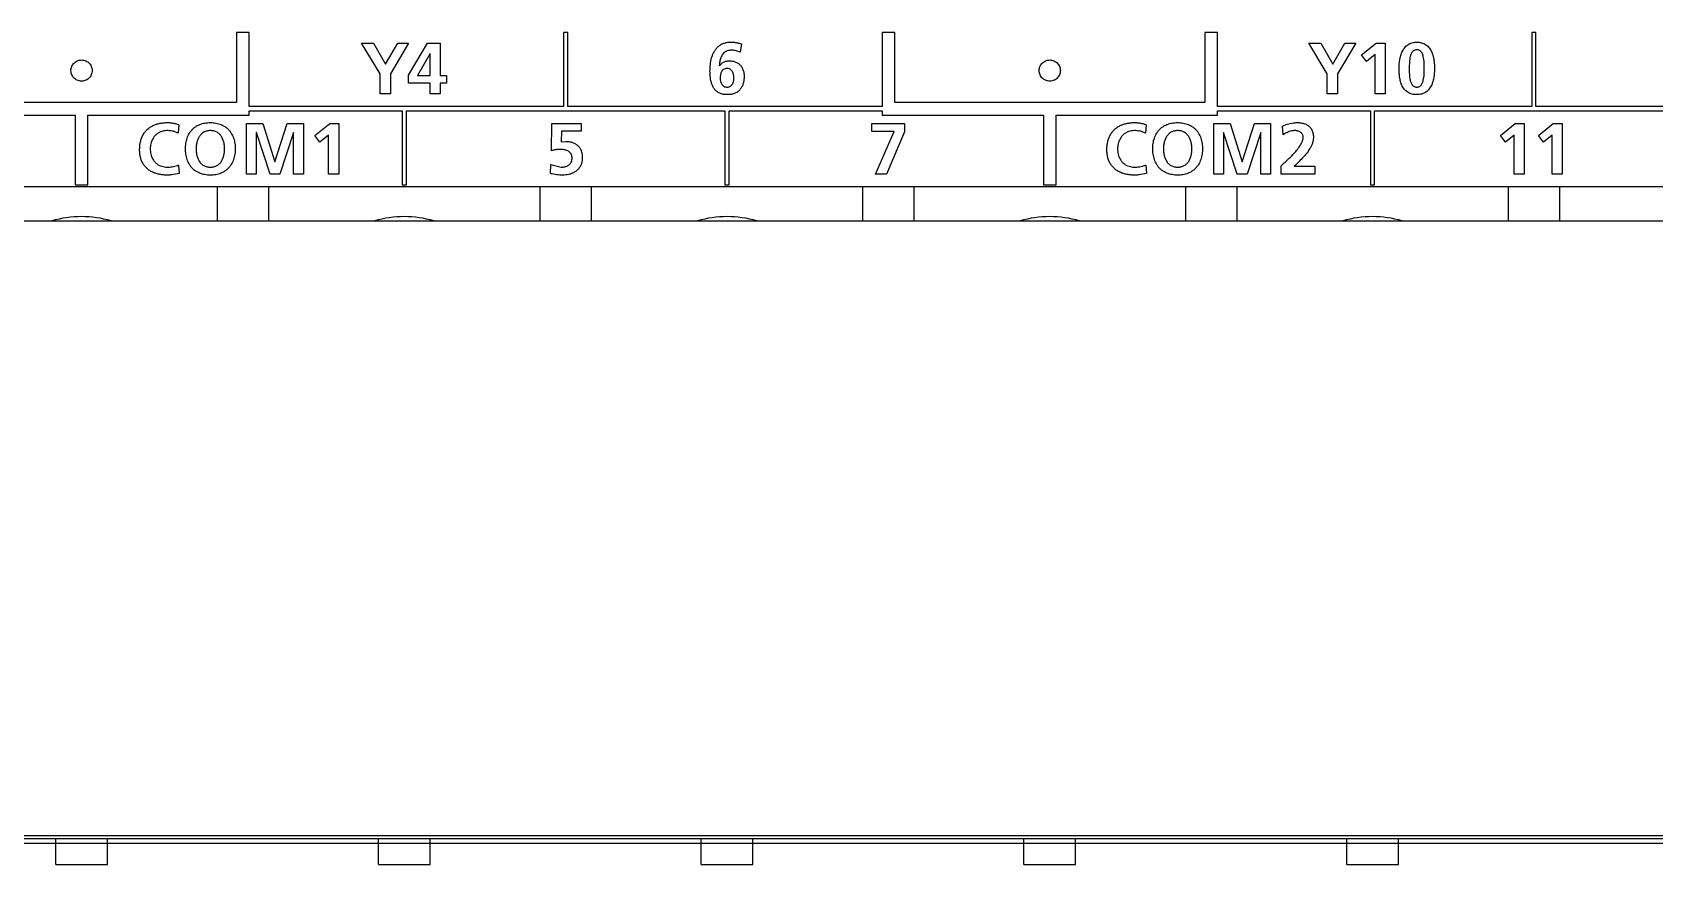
# Model space of a CAD drawing. Extents: x 147 to 432, y 261 to 358.
# Drawn here: x 211.81 to 250.1, y 264.98 to 284.63 of the extents above; entities that cross this region are included whole.
import ezdxf

# ---------------------------------------------------------------- set-up
doc = ezdxf.new("R2010")
doc.units = 0
doc.header["$MEASUREMENT"] = 0
doc.layers.get('0').update_dxf_attribs({"linetype": 'CONTINUOUS'})

msp = doc.modelspace()

# ---------------------------------------------------------------- linework, layer by layer
at = {"color": 7, "linetype": 'Continuous'}
for p, q in [((216.62451, 284.62696), (216.62451, 282.97642)), ((216.92458, 284.62696), (216.62451, 284.62696)), ((216.92458, 282.8772), (216.92458, 284.62696)), ((224.34446, 284.62696), (224.34446, 282.87686)), ((224.44436, 284.62696), (224.34446, 284.62696)), ((224.44436, 282.87686), (224.44436, 284.62696)), ((231.86424, 284.62696), (231.86424, 282.87686)), ((232.16431, 284.62696), (231.86424, 284.62696)), ((232.16431, 282.97642), (232.16431, 284.62696)), ((239.4841, 284.62696), (239.4841, 282.97642)), ((239.78417, 284.62696), (239.4841, 284.62696)), ((239.78417, 282.87686), (239.78417, 284.62696)), ((247.20404, 284.62696), (247.20404, 282.87686)), ((247.30395, 284.62696), (247.20404, 284.62696)), ((247.30395, 282.87686), (247.30395, 284.62696)), ((219.57851, 284.3772), (219.86015, 284.3772)), ((220.01638, 283.65269), (219.57851, 284.3772)), ((219.86015, 284.3772), (220.14351, 283.87421)), ((220.14351, 283.87421), (220.43186, 284.3772)), ((220.68611, 284.3772), (220.25685, 283.65269)), ((220.43186, 284.3772), (220.68611, 284.3772)), ((220.68163, 283.62169), (221.12984, 284.3772)), ((221.12984, 284.3772), (221.42853, 284.3772)), ((221.42853, 284.3772), (221.42853, 283.60618)), ((228.54782, 284.3548), (228.51698, 284.16084)), ((241.94011, 284.3772), (242.22157, 284.3772)), ((242.37798, 283.65269), (241.94011, 284.3772)), ((242.22157, 284.3772), (242.50493, 283.87421)), ((242.50493, 283.87421), (242.79346, 284.3772)), ((243.04753, 284.3772), (242.61828, 283.65269)), ((242.79346, 284.3772), (243.04753, 284.3772)), ((243.18344, 284.09573), (243.53381, 284.3772)), ((243.53381, 284.3772), (243.74672, 284.3772)), ((243.74672, 284.3772), (243.74672, 283.17865)), ((221.19512, 284.12639), (220.89798, 283.60618)), ((221.19857, 284.12639), (221.19512, 284.12639)), ((221.19857, 283.60618), (221.19857, 284.12639)), ((243.30368, 283.93932), (243.18344, 284.09573)), ((243.50625, 284.10434), (243.30368, 283.93932)), ((243.50625, 283.17865), (243.50625, 284.10434)), ((220.01638, 283.17865), (220.01638, 283.65269)), ((220.25685, 283.65269), (220.25685, 283.17865)), ((220.68163, 283.42773), (220.68163, 283.62169)), ((221.19857, 283.42773), (220.68163, 283.42773)), ((220.89798, 283.60618), (221.19857, 283.60618)), ((221.19857, 283.17865), (221.19857, 283.42773)), ((221.42853, 283.60618), (221.58149, 283.60618)), ((221.42853, 283.42773), (221.42853, 283.17865)), ((221.58149, 283.42773), (221.42853, 283.42773)), ((221.58149, 283.60618), (221.58149, 283.42773)), ((242.37798, 283.17865), (242.37798, 283.65269)), ((242.61828, 283.65269), (242.61828, 283.17865)), ((220.25685, 283.17865), (220.01638, 283.17865)), ((221.42853, 283.17865), (221.19857, 283.17865)), ((242.61828, 283.17865), (242.37798, 283.17865)), ((243.74672, 283.17865), (243.50625, 283.17865)), ((209.00431, 282.6767), (212.81458, 282.6767)), ((216.62451, 282.97642), (209.30437, 282.97642)), ((212.81458, 282.6767), (212.81458, 281.02684)), ((213.11465, 281.02684), (213.11465, 282.6767)), ((213.11465, 282.6767), (216.92458, 282.6767)), ((224.34446, 282.87686), (216.92458, 282.8772)), ((216.92458, 282.77729), (220.53452, 282.77695)), ((216.92458, 282.6767), (216.92458, 282.77729)), ((220.53452, 282.77695), (220.53452, 281.02684)), ((220.63443, 281.02684), (220.63443, 282.77695)), ((220.63443, 282.77695), (228.15439, 282.77695)), ((231.86424, 282.87686), (224.44436, 282.87686)), ((228.15439, 282.77695), (228.15439, 281.02684)), ((228.25429, 281.02684), (228.25429, 282.77695)), ((228.25429, 282.77695), (231.86424, 282.77695)), ((231.86424, 282.77695), (231.86424, 282.6767)), ((231.86424, 282.6767), (235.67417, 282.6767)), ((239.4841, 282.97642), (232.16431, 282.97642)), ((235.67417, 282.6767), (235.67417, 281.02684)), ((235.97424, 281.02684), (235.97424, 282.6767)), ((235.97424, 282.6767), (239.78417, 282.6767)), ((247.20404, 282.87686), (239.78417, 282.87686)), ((239.78417, 282.77695), (243.39411, 282.77695)), ((239.78417, 282.6767), (239.78417, 282.77695)), ((243.39411, 282.77695), (243.39411, 281.02684)), ((243.49402, 282.77695), (251.01397, 282.77695)), ((243.49402, 281.02684), (243.49402, 282.77695)), ((254.72382, 282.87686), (247.30395, 282.87686)), ((215.2656, 282.4476), (215.24837, 282.24503)), ((216.85912, 281.27833), (216.85912, 282.47688)), ((216.85912, 282.47688), (217.24377, 282.47688)), ((217.0927, 282.26742), (217.08926, 282.26397)), ((217.08926, 282.26397), (217.08926, 281.27833)), ((217.41551, 281.27833), (217.0927, 282.26742)), ((217.24377, 282.47688), (217.52885, 281.56841)), ((217.5323, 281.56841), (217.81721, 282.47688)), ((217.96845, 282.26742), (217.64564, 281.27833)), ((217.81721, 282.47688), (218.20185, 282.47688)), ((217.97189, 282.26742), (217.96845, 282.26742)), ((217.97189, 281.27833), (217.97189, 282.26742)), ((218.20185, 282.47688), (218.20185, 281.27833)), ((218.47367, 282.19542), (218.82403, 282.47688)), ((218.82403, 282.47688), (219.03694, 282.47688)), ((219.03694, 282.47688), (219.03694, 281.27833)), ((224.058, 281.83299), (224.07005, 282.47688)), ((224.07005, 282.47688), (224.75856, 282.47688)), ((224.29657, 282.29842), (224.29157, 282.04245)), ((224.75856, 282.29842), (224.29657, 282.29842)), ((224.75856, 282.47688), (224.75856, 282.29842)), ((231.62325, 282.28809), (231.62325, 282.47688)), ((231.62325, 282.47688), (232.39599, 282.47688)), ((232.1538, 282.28809), (231.62325, 282.28809)), ((231.70904, 281.27833), (232.1538, 282.28809)), ((232.39599, 282.27775), (231.97, 281.27833)), ((232.39599, 282.47688), (232.39599, 282.27775)), ((238.10313, 282.4476), (238.08591, 282.24503)), ((239.69666, 281.27833), (239.69666, 282.47688)), ((239.69666, 282.47688), (240.08131, 282.47688)), ((239.93007, 282.26742), (239.92662, 282.26397)), ((239.92662, 282.26397), (239.92662, 281.27833)), ((240.25305, 281.27833), (239.93007, 282.26742)), ((240.08131, 282.47688), (240.36622, 281.56841)), ((240.36966, 281.56841), (240.65474, 282.47688)), ((240.80581, 282.26742), (240.48301, 281.27833)), ((240.65474, 282.47688), (241.03939, 282.47688)), ((240.80926, 282.26742), (240.80581, 282.26742)), ((240.80926, 281.27833), (240.80926, 282.26742)), ((241.03939, 282.47688), (241.03939, 281.27833)), ((241.33653, 282.21264), (241.31758, 282.41177)), ((246.4649, 282.19542), (246.81509, 282.47688)), ((246.81509, 282.47688), (247.028, 282.47688)), ((247.028, 282.47688), (247.028, 281.27833)), ((247.36062, 282.19542), (247.71099, 282.47688)), ((247.71099, 282.47688), (247.9239, 282.47688)), ((247.9239, 282.47688), (247.9239, 281.27833)), ((218.5939, 282.03901), (218.47367, 282.19542)), ((218.79647, 282.20403), (218.5939, 282.03901)), ((218.79647, 281.27833), (218.79647, 282.20403)), ((224.29157, 282.04245), (224.40147, 282.05451)), ((246.58513, 282.03901), (246.4649, 282.19542)), ((246.7877, 282.20403), (246.58513, 282.03901)), ((246.7877, 281.27833), (246.7877, 282.20403)), ((247.48086, 282.03901), (247.36062, 282.19542)), ((247.68343, 282.20403), (247.48086, 282.03901)), ((247.68343, 281.27833), (247.68343, 282.20403)), ((215.25698, 281.49641), (215.26732, 281.29556)), ((217.52885, 281.56841), (217.5323, 281.56841)), ((224.04077, 281.29211), (224.04594, 281.50674)), ((224.04594, 281.50674), (224.29157, 281.44645)), ((238.09452, 281.49641), (238.10486, 281.29556)), ((240.36622, 281.56841), (240.36966, 281.56841)), ((217.08926, 281.27833), (216.85912, 281.27833)), ((217.64564, 281.27833), (217.41551, 281.27833)), ((218.20185, 281.27833), (217.97189, 281.27833)), ((219.03694, 281.27833), (218.79647, 281.27833)), ((231.97, 281.27833), (231.70904, 281.27833)), ((239.92662, 281.27833), (239.69666, 281.27833)), ((240.48301, 281.27833), (240.25305, 281.27833)), ((241.03939, 281.27833), (240.80926, 281.27833)), ((241.29002, 281.27833), (241.29002, 281.47918)), ((242.08687, 281.27833), (241.29002, 281.27833)), ((241.59749, 281.46712), (242.08687, 281.46712)), ((242.08687, 281.46712), (242.08687, 281.27833)), ((247.028, 281.27833), (246.7877, 281.27833)), ((247.9239, 281.27833), (247.68343, 281.27833)), ((212.81458, 281.02684), (213.11465, 281.02684)), ((216.16553, 280.97723), (216.16553, 280.17724)), ((217.38553, 280.17724), (217.38553, 280.97723)), ((220.53452, 281.02684), (220.63443, 281.02684)), ((223.78553, 280.97723), (223.78553, 280.17724)), ((225.00553, 280.17724), (225.00553, 280.97723)), ((228.15439, 281.02684), (228.25429, 281.02684)), ((231.40553, 280.97723), (231.40553, 280.17724)), ((232.62553, 280.17724), (232.62553, 280.97723)), ((235.67417, 281.02684), (235.97424, 281.02684)), ((239.02553, 280.97723), (239.02553, 280.17724)), ((240.24553, 280.17724), (240.24553, 280.97723)), ((243.39411, 281.02684), (243.49402, 281.02684)), ((246.64553, 280.97723), (246.64553, 280.17724)), ((247.86553, 280.17724), (247.86553, 280.97723)), ((318.88552, 265.47723), (187.35553, 265.47723)), ((188.24033, 265.59507), (427.12073, 265.59507))]:
    msp.add_line(p, q, dxfattribs=at)
for points in [[(228.02589, 283.83459, -0.029426), (228.049744, 283.865452, -0.034842), (228.077288, 283.893058, -0.03954), (228.108624, 283.916257, -0.040459), (228.142698, 283.933836, -0.038576), (228.179741, 283.946005, -0.033032), (228.218156, 283.952748, -0.026719), (228.25774, 283.95483, -0.020613), (228.296727, 283.953371, -0.021998), (228.335452, 283.948602, -0.025054), (228.373558, 283.940233, -0.028342), (228.410546, 283.927844, -0.031164), (228.445799, 283.911154, -0.033504), (228.478937, 283.889842, -0.034144), (228.508574, 283.864493, -0.033946), (228.534489, 283.835349, -0.032247), (228.556334, 283.803038, -0.029699), (228.574014, 283.768269, -0.026853), (228.587652, 283.731721, -0.02435), (228.59772, 283.693073, -0.021517), (228.604061, 283.654573, -0.018634), (228.60727, 283.61569, -0.014896), (228.607872, 283.57667, -0.014363), (228.606222, 283.537682, -0.014772), (228.602307, 283.498855, -0.016893), (228.595957, 283.460353, -0.019364), (228.586834, 283.422415, -0.021811), (228.574624, 283.385359, -0.024364), (228.55905, 283.349587, -0.027108), (228.539888, 283.315609, -0.029186), (228.517027, 283.284003, -0.030809), (228.490537, 283.255374, -0.031188), (228.460713, 283.230237, -0.030194), (228.428023, 283.208959, -0.028592), (228.393059, 283.191666, -0.025961), (228.356415, 283.17828, -0.023267), (228.318628, 283.168566, -0.02038), (228.280136, 283.162179, -0.018159), (228.241277, 283.158768, -0.016236), (228.202263, 283.158034, -0.017653), (228.163277, 283.159891, -0.020707), (228.124562, 283.164727, -0.023661), (228.086429, 283.17298, -0.026599), (228.049318, 283.185012, -0.029253), (228.01379, 283.201119, -0.030663), (227.98044, 283.221353, -0.031323), (227.949874, 283.245579, -0.030005), (227.922485, 283.273371, -0.027966), (227.898523, 283.304152, -0.025022), (227.877944, 283.337298, -0.02207), (227.860576, 283.372235, -0.019091), (227.846135, 283.408487, -0.016584), (227.834311, 283.445674, -0.014242), (227.824799, 283.483522), (227.817313, 283.521823), (227.811609, 283.560431), (227.807464, 283.599237), (227.804691, 283.638166), (227.803122, 283.677161), (227.80264, 283.71608), (227.803161, 283.755105), (227.804729, 283.794101), (227.807457, 283.833487), (227.811359, 283.872319), (227.816637, 283.911606), (227.823218, 283.950073), (227.831294, 283.988254), (227.84078, 284.025316), (227.852199, 284.062632, -0.013595), (227.865535, 284.099306, -0.015073), (227.880947, 284.135157, -0.016754), (227.898606, 284.169952, -0.018466), (227.918669, 284.203418, -0.020272), (227.94126, 284.235231, -0.022128), (227.966463, 284.265013, -0.023352), (227.994269, 284.292383, -0.024708), (228.024568, 284.316957, -0.024811), (228.057159, 284.3384, -0.024585), (228.091707, 284.356529, -0.023909), (228.127847, 284.371206, -0.022334), (228.165196, 284.382487, -0.020922), (228.203386, 284.390501, -0.018752), (228.242098, 284.395459, -0.016519), (228.281069, 284.397678, -0.013967), (228.320094, 284.397502), (228.35906, 284.395355, -0.013225), (228.398381, 284.391145, -0.013388), (228.436907, 284.384928, -0.013431), (228.475044, 284.376652, -0.013228), (228.512685, 284.366354), (228.54782, 284.3548)], [(244.07262, 283.77465, -0.010948), (244.073674, 283.830985, -0.010486), (244.077136, 283.88723, -0.01193), (244.083096, 283.943264, -0.013787), (244.091925, 283.998913, -0.015832), (244.104031, 284.053941, -0.018696), (244.119887, 284.108004, -0.022187), (244.140091, 284.160592, -0.02668), (244.165321, 284.210951, -0.031907), (244.196245, 284.258016, -0.037208), (244.233363, 284.300352, -0.041945), (244.276681, 284.33629, -0.043181), (244.325463, 284.364367, -0.04131), (244.378315, 284.383756, -0.03736), (244.43354, 284.394603, -0.03057), (244.489755, 284.397871, -0.029986), (244.546, 284.394536, -0.034958), (244.601302, 284.383956, -0.039608), (244.654419, 284.365285, -0.043139), (244.703679, 284.338054, -0.042628), (244.747579, 284.302825, -0.038548), (244.785182, 284.260925, -0.03346), (244.816373, 284.214038, -0.027836), (244.841614, 284.163684, -0.023047), (244.861617, 284.111019, -0.019126), (244.877136, 284.056857, -0.015899), (244.888835, 284.00174, -0.013499), (244.897249, 283.946225, -0.011607), (244.902898, 283.890158, -0.010034), (244.906119, 283.8339, -0.009022), (244.907198, 283.777559, -0.009066), (244.90628, 283.721215, -0.010336), (244.903177, 283.664951, -0.011845), (244.897584, 283.60888, -0.013711), (244.889148, 283.553169, -0.016096), (244.877411, 283.498061, -0.019309), (244.861816, 283.443923, -0.023188), (244.841704, 283.391303, -0.027988), (244.816329, 283.341019, -0.033016), (244.785493, 283.294877, -0.038511), (244.747841, 283.25302, -0.042583), (244.703916, 283.217829, -0.042867), (244.65465, 283.19061, -0.039698), (244.60154, 283.17193, -0.035124), (244.546251, 283.161389, -0.028852), (244.490043, 283.157986, -0.028084), (244.433759, 283.16078, -0.033613), (244.378291, 283.170467, -0.038656), (244.324797, 283.188045, -0.043458), (244.274934, 283.214152, -0.043446), (244.23033, 283.248485, -0.040337), (244.192142, 283.289845, -0.035304), (244.16062, 283.336504, -0.029267), (244.135354, 283.386845, -0.024123), (244.115585, 283.439595, -0.019695), (244.100484, 283.493875, -0.016156), (244.089307, 283.549101, -0.013591), (244.08142, 283.604895, -0.011229), (244.076314, 283.661012, -0.008882), (244.073462, 283.717292, -0.009199), (244.072616, 283.773638)], [(215.26732, 281.29556), (215.224936, 281.285998), (215.182347, 281.2774), (215.139532, 281.270007), (215.096491, 281.264078, -0.011078), (215.053246, 281.259907, -0.013616), (215.009851, 281.257838, -0.01067), (214.966411, 281.25794, -0.010657), (214.923013, 281.259885, -0.01089), (214.879734, 281.263697, -0.011638), (214.836665, 281.269442, -0.012831), (214.793935, 281.277285, -0.014032), (214.751689, 281.287412, -0.015226), (214.710107, 281.299991, -0.016476), (214.669407, 281.315178, -0.017764), (214.629841, 281.333114, -0.019149), (214.591708, 281.353916, -0.020293), (214.555335, 281.377664, -0.021371), (214.521066, 281.404354, -0.022083), (214.489253, 281.433926, -0.022407), (214.46019, 281.466207, -0.022439), (214.434149, 281.500969, -0.02181), (214.411278, 281.537898, -0.021134), (214.391667, 281.576653, -0.01981), (214.37529, 281.616885, -0.018587), (214.362045, 281.658258, -0.017209), (214.351794, 281.700473, -0.015869), (214.344354, 281.743276, -0.014464), (214.339528, 281.786443, -0.012943), (214.337073, 281.829814, -0.011534), (214.336739, 281.873263, -0.011891), (214.338426, 281.916681, -0.01262), (214.342237, 281.959957, -0.013439), (214.348294, 282.002977, -0.014644), (214.356755, 282.045589, -0.015915), (214.367801, 282.087603, -0.017062), (214.381595, 282.128797, -0.018218), (214.398257, 282.168915, -0.019278), (214.417882, 282.207668, -0.020094), (214.440493, 282.244758, -0.020909), (214.466068, 282.279868, -0.021056), (214.494497, 282.312711, -0.021272), (214.5256, 282.343031, -0.020772), (214.559143, 282.37063, -0.020265), (214.594836, 282.395388, -0.019344), (214.632379, 282.417236, -0.018292), (214.67146, 282.436203, -0.017229), (214.711792, 282.452345, -0.016083), (214.753111, 282.465769, -0.014981), (214.79518, 282.476599, -0.013713), (214.837799, 282.484999, -0.012463), (214.880806, 282.491158, -0.011822), (214.92407, 282.495237, -0.011602), (214.967474, 282.497285, -0.011804), (215.010921, 282.497318, -0.015158), (215.054296, 282.49488, -0.013147), (215.097471, 282.49005, -0.012856), (215.14034, 282.482994, -0.013687), (215.183242, 282.473582, -0.015014), (215.225074, 282.461858, -0.017241), (215.2656, 282.4476)], [(215.24837, 282.24503), (215.221326, 282.25937), (215.192969, 282.272229), (215.163822, 282.283181), (215.133995, 282.292114), (215.103629, 282.298997), (215.07288, 282.303897), (215.041894, 282.30698), (215.010792, 282.308492), (214.979658, 282.308627), (214.948565, 282.306958), (214.917769, 282.303219), (214.88723, 282.297167), (214.857255, 282.288753), (214.82805, 282.27796, 0.020955), (214.799838, 282.264793, 0.021432), (214.772845, 282.249282, 0.021423), (214.747278, 282.231517, 0.021396), (214.723326, 282.211628, 0.020995), (214.701144, 282.189782), (214.680855, 282.166168), (214.662543, 282.140988), (214.646261, 282.11445), (214.632027, 282.086759), (214.619835, 282.05811), (214.60966, 282.028683), (214.601452, 281.998616), (214.595176, 281.968118), (214.590763, 281.937295), (214.588149, 281.906269), (214.58726, 281.87433), (214.588092, 281.8432), (214.590653, 281.812168), (214.59502, 281.781339), (214.601273, 281.750836), (214.609363, 281.721217), (214.619584, 281.691807), (214.631891, 281.663207), (214.646316, 281.635616), (214.662865, 281.609245, 0.020743), (214.681514, 281.584315, 0.021398), (214.702194, 281.561043, 0.021616), (214.724798, 281.539636, 0.021847), (214.749175, 281.520272, 0.021566), (214.775141, 281.503096, 0.021282), (214.802482, 281.488205), (214.830971, 281.475652), (214.860379, 281.465427), (214.890485, 281.457495), (214.920692, 281.451845), (214.951622, 281.448235), (214.982721, 281.446594), (215.013861, 281.446729), (215.044962, 281.44828), (215.07598, 281.451039), (215.106873, 281.454956), (215.137596, 281.460037), (215.167219, 281.466171), (215.19738, 281.473911), (215.227012, 281.483471, 0.028438), (215.255621, 281.495732)], [(238.10486, 281.29556), (238.062476, 281.285998), (238.019886, 281.2774), (237.977072, 281.270007), (237.934031, 281.264078, -0.011077), (237.890785, 281.259907, -0.013617), (237.84739, 281.257838, -0.01067), (237.803951, 281.25794, -0.010657), (237.760552, 281.259885, -0.010889), (237.717273, 281.263697, -0.011637), (237.674204, 281.269442, -0.012831), (237.631473, 281.277285, -0.014032), (237.589227, 281.287412, -0.015226), (237.547646, 281.299991, -0.016475), (237.506946, 281.315178, -0.017763), (237.467379, 281.333113, -0.019148), (237.429246, 281.353916, -0.020292), (237.392873, 281.377663, -0.02137), (237.358603, 281.404352, -0.022083), (237.326789, 281.433924, -0.022407), (237.297726, 281.466205, -0.022439), (237.271684, 281.500966, -0.02181), (237.248812, 281.537894, -0.021134), (237.2292, 281.576649, -0.019811), (237.212822, 281.616881, -0.018587), (237.199577, 281.658254, -0.01721), (237.189325, 281.700469, -0.01587), (237.181885, 281.743272, -0.014465), (237.177058, 281.786439, -0.012944), (237.174603, 281.82981, -0.011534), (237.174269, 281.873259, -0.011891), (237.175956, 281.916677, -0.01262), (237.179766, 281.959953, -0.013439), (237.185823, 282.002973, -0.014644), (237.194284, 282.045586, -0.015915), (237.20533, 282.0876, -0.017063), (237.219124, 282.128794, -0.018218), (237.235786, 282.168912, -0.019278), (237.255411, 282.207665, -0.020094), (237.278022, 282.244756, -0.020909), (237.303597, 282.279865, -0.021056), (237.332026, 282.312708, -0.021272), (237.363129, 282.343029, -0.020772), (237.396672, 282.370628, -0.020265), (237.432365, 282.395386, -0.019344), (237.469908, 282.417234, -0.018291), (237.508989, 282.436201, -0.017229), (237.549321, 282.452344, -0.016083), (237.59064, 282.465767, -0.014981), (237.632709, 282.476598, -0.013713), (237.675328, 282.484998, -0.012463), (237.718335, 282.491157, -0.011821), (237.761599, 282.495236, -0.011602), (237.805004, 282.497285, -0.011803), (237.848451, 282.497318, -0.015159), (237.891826, 282.494881, -0.013147), (237.935001, 282.490051, -0.012857), (237.97787, 282.482996, -0.013691), (238.020779, 282.473582, -0.015018), (238.06261, 282.461857, -0.017244), (238.10313, 282.4476)], [(238.08591, 282.24503), (238.058866, 282.25937), (238.030508, 282.272229), (238.001362, 282.283181), (237.971534, 282.292114), (237.941168, 282.298997), (237.910418, 282.303897), (237.879433, 282.306979), (237.84833, 282.308492), (237.817196, 282.308627), (237.786103, 282.306959), (237.755302, 282.303219), (237.724762, 282.297167), (237.694787, 282.288753), (237.665582, 282.277959, 0.020955), (237.637369, 282.264792, 0.021432), (237.610377, 282.24928, 0.021422), (237.58481, 282.231515, 0.021395), (237.560858, 282.211626, 0.020995), (237.538675, 282.18978), (237.518386, 282.166165), (237.500075, 282.140985), (237.483792, 282.114448), (237.469557, 282.086756), (237.457366, 282.058107), (237.44719, 282.02868), (237.438983, 281.998616), (237.432706, 281.968118), (237.428293, 281.937294), (237.425679, 281.906268), (237.42479, 281.87433), (237.425622, 281.8432), (237.428183, 281.812168), (237.432551, 281.781338), (237.438804, 281.750836), (237.446895, 281.721217), (237.457116, 281.691807), (237.469423, 281.663207), (237.483849, 281.635616), (237.500399, 281.609245, 0.020743), (237.519048, 281.584315, 0.021397), (237.539728, 281.561044, 0.021615), (237.562334, 281.539637, 0.021847), (237.586711, 281.520272, 0.021565), (237.612677, 281.503097, 0.021281), (237.640018, 281.488206), (237.668508, 281.475653), (237.697916, 281.465427), (237.728022, 281.457495), (237.758232, 281.451845), (237.789162, 281.448235), (237.820261, 281.446594), (237.851401, 281.446729), (237.882503, 281.44828), (237.913521, 281.451039), (237.944414, 281.454956), (237.975137, 281.460037), (238.004759, 281.466171), (238.03492, 281.473911), (238.064553, 281.483471, 0.028439), (238.093162, 281.495732)], [(241.29002, 281.47918), (241.313376, 281.501169), (241.336844, 281.523038), (241.360428, 281.544782), (241.384026, 281.56651), (241.407536, 281.588333), (241.430921, 281.610292), (241.454164, 281.6324), (241.47725, 281.654672), (241.500152, 281.677132), (241.522845, 281.699804), (241.5453, 281.722712), (241.567486, 281.74588), (241.589372, 281.769331), (241.610923, 281.793091), (241.632091, 281.817193), (241.652822, 281.841671), (241.673057, 281.866559), (241.692709, 281.891909), (241.711673, 281.917777), (241.729835, 281.944218), (241.747017, 281.971305), (241.762994, 281.999117), (241.777489, 282.027708), (241.790019, 282.057199, 0.023678), (241.799992, 282.087684, 0.031267), (241.806603, 282.119117, 0.04071), (241.808641, 282.151102, 0.049117), (241.804921, 282.182912, 0.055989), (241.79464, 282.213228, 0.05771), (241.777752, 282.240418, 0.053408), (241.755264, 282.263208, 0.04618), (241.7287, 282.281109, 0.039281), (241.699473, 282.294251, 0.033961), (241.668638, 282.303004, 0.031063), (241.636928, 282.307716, 0.027208), (241.60488, 282.308679, 0.022207), (241.572888, 282.306476, 0.020449), (241.541195, 282.301581), (241.509979, 282.294226), (241.479341, 282.284684), (241.449385, 282.273225), (241.420125, 282.260086), (241.391567, 282.245483), (241.363698, 282.229603), (241.33653, 282.21264)], [(241.31758, 282.41177, -0.012734), (241.353544, 282.428827), (241.390327, 282.444038), (241.42782, 282.457405), (241.465923, 282.468919), (241.504543, 282.478558), (241.543589, 282.486288), (241.58265, 282.492021, -0.012965), (241.622276, 282.495791, -0.01342), (241.662043, 282.497471, -0.014843), (241.701839, 282.496912, -0.017169), (241.741519, 282.49381, -0.019749), (241.78086, 282.487795, -0.022276), (241.819021, 282.478629, -0.025967), (241.856637, 282.465657, -0.029419), (241.892584, 282.448607, -0.032763), (241.92613, 282.427227, -0.035229), (241.956467, 282.401503, -0.035391), (241.982506, 282.372166, -0.034971), (242.004446, 282.33899, -0.032679), (242.021709, 282.30315, -0.029483), (242.034401, 282.265443, -0.025185), (242.042884, 282.226571, -0.021568), (242.047746, 282.187071, -0.022138), (242.04915, 282.14719, -0.022818), (242.046976, 282.10745, -0.023837), (242.041113, 282.06809, -0.022393), (242.031588, 282.029459, -0.019228), (242.018883, 281.99174, -0.016827), (242.003502, 281.955028, -0.014784), (241.985834, 281.919361, -0.012912), (241.966221, 281.884725), (241.944965, 281.85107), (241.922335, 281.818322), (241.898542, 281.786408), (241.873774, 281.755244), (241.84818, 281.724755), (241.821894, 281.69486), (241.795032, 281.665481), (241.767626, 281.636471), (241.739902, 281.607903), (241.711868, 281.579641), (241.683609, 281.551603), (241.655234, 281.523682), (241.626824, 281.495796), (241.598359, 281.467967)], [(224.40147, 282.05451, -0.017484), (224.437072, 282.053333, -0.017284), (224.472515, 282.049694, -0.018772), (224.5076, 282.043516, -0.020471), (224.542092, 282.034608, -0.022335), (224.575699, 282.022784, -0.024432), (224.608051, 282.007878, -0.02641), (224.638716, 281.989762, -0.028226), (224.667222, 281.968413, -0.028992), (224.6931, 281.943944, -0.029321), (224.715942, 281.916624, -0.028194), (224.735503, 281.886861, -0.02663), (224.751676, 281.855128, -0.024445), (224.764533, 281.821908, -0.021898), (224.774249, 281.787642, -0.018976), (224.781137, 281.752689, -0.017087), (224.785513, 281.717331, -0.016303), (224.78752, 281.681761), (224.787268, 281.646712, -0.018747), (224.784576, 281.611184, -0.021475), (224.779024, 281.576001, -0.022044), (224.770432, 281.541431, -0.022773), (224.758783, 281.507765, -0.02379), (224.744058, 281.47533, -0.024386), (224.726273, 281.444469, -0.024753), (224.705547, 281.4155, -0.024542), (224.682066, 281.388714, -0.023621), (224.656807, 281.364959, -0.023316), (224.628684, 281.343096, -0.022356), (224.598683, 281.32389, -0.020971), (224.567131, 281.307352, -0.019645), (224.53434, 281.293428, -0.01815), (224.500589, 281.28202, -0.016757), (224.466125, 281.272992), (224.431151, 281.266199), (224.395833, 281.261487), (224.360308, 281.258697), (224.324689, 281.257672), (224.28906, 281.258225), (224.253475, 281.260063), (224.217963, 281.262996), (224.182545, 281.266906), (224.146768, 281.271797), (224.111597, 281.277524), (224.076591, 281.284176), (224.041797, 281.291866)]]:
    msp.add_lwpolyline(points, format="xyb", dxfattribs=at)
for points in [[(228.51698, 284.16084), (228.494201, 284.170358), (228.471135, 284.179157), (228.447205, 284.187229), (228.42348, 284.194052), (228.399446, 284.199687), (228.375147, 284.204038), (228.350645, 284.207046), (228.326016, 284.20871), (228.301339, 284.208991), (228.276698, 284.207547), (228.252261, 284.204086), (228.228257, 284.198352), (228.204949, 284.190241), (228.182628, 284.179718), (228.161561, 284.166864), (228.141992, 284.151831), (228.124071, 284.134863), (228.107874, 284.116242), (228.093397, 284.096252), (228.08058, 284.075157), (228.069336, 284.053182), (228.059555, 284.030518), (228.051127, 284.007315), (228.043945, 283.983697), (228.037915, 283.959758), (228.032954, 283.935574), (228.028984, 283.91121), (228.025926, 283.886712), (228.023731, 283.86212), (228.02244, 283.83804)], [(213.21473, 283.72711), (213.213392, 283.700983), (213.209358, 283.675125), (213.202642, 283.649833), (213.193303, 283.625388), (213.181446, 283.602059), (213.167208, 283.580102), (213.150752, 283.559755), (213.132115, 283.541102), (213.112486, 283.525144), (213.090592, 283.510812), (213.067938, 283.499135), (213.043812, 283.489706), (213.018575, 283.482785), (212.992307, 283.478493), (212.966181, 283.476994), (212.940038, 283.478186), (212.914161, 283.482086), (212.888838, 283.488683), (212.864349, 283.497908), (212.840963, 283.509651), (212.818933, 283.523776), (212.798494, 283.540117), (212.779863, 283.558494), (212.762853, 283.579236), (212.748487, 283.601109), (212.736757, 283.623777), (212.727283, 283.647914), (212.72033, 283.673141), (212.716012, 283.699419), (212.714504, 283.725544), (212.715704, 283.751687), (212.71963, 283.777559), (212.726271, 283.802871), (212.735554, 283.827338), (212.747367, 283.850689), (212.761566, 283.872671), (212.777981, 283.893051), (212.796424, 283.911616), (212.817044, 283.928421), (212.83895, 283.942735), (212.861601, 283.954402), (212.885688, 283.963819), (212.910923, 283.970749), (212.937098, 283.97503), (212.963224, 283.976526), (212.989367, 283.975331), (213.015245, 283.97144), (213.040575, 283.964868), (213.065074, 283.955671), (213.088472, 283.943952), (213.110515, 283.929847), (213.130963, 283.913517), (213.149598, 283.895144), (213.166576, 283.874435), (213.180933, 283.852556), (213.192599, 283.82998), (213.202014, 283.805965), (213.208955, 283.780736), (213.213232, 283.754605), (213.214726, 283.728473)], [(236.07432, 283.72711), (236.072982, 283.700983), (236.068948, 283.675125), (236.062232, 283.649833), (236.052892, 283.625388), (236.041036, 283.602059), (236.026798, 283.580102), (236.010341, 283.559755), (235.991703, 283.541102), (235.972074, 283.525144), (235.950179, 283.510812), (235.927524, 283.499135), (235.903396, 283.489706), (235.87816, 283.482786), (235.851889, 283.478493), (235.825764, 283.476994), (235.799621, 283.478186), (235.773744, 283.482086), (235.748421, 283.488684), (235.723932, 283.497909), (235.700546, 283.509653), (235.678517, 283.523778), (235.658078, 283.540121), (235.639448, 283.558498), (235.622442, 283.579236), (235.608077, 283.601109), (235.596346, 283.623777), (235.586873, 283.647914), (235.57992, 283.673141), (235.575602, 283.699419), (235.574094, 283.725544), (235.575294, 283.751687), (235.57922, 283.777559), (235.58586, 283.802871), (235.595144, 283.827338), (235.606957, 283.850689), (235.621155, 283.872671), (235.63757, 283.893052), (235.656014, 283.911616), (235.676632, 283.928421), (235.698538, 283.942736), (235.721187, 283.954402), (235.745273, 283.963819), (235.770508, 283.970749), (235.79668, 283.97503), (235.822806, 283.976526), (235.848949, 283.975331), (235.874827, 283.97144), (235.900158, 283.964868), (235.924657, 283.955672), (235.948056, 283.943954), (235.970099, 283.92985), (235.990548, 283.913521), (236.009183, 283.895149), (236.026166, 283.874435), (236.040522, 283.852557), (236.052189, 283.829981), (236.061604, 283.805965), (236.068545, 283.780736), (236.072822, 283.754605), (236.074316, 283.728473)], [(224.29157, 281.44645), (224.313351, 281.447034), (224.335067, 281.448863), (224.356641, 281.451948), (224.377978, 281.456373), (224.398966, 281.462232), (224.419466, 281.469619), (224.439298, 281.478643), (224.458241, 281.489405), (224.476028, 281.501984), (224.492355, 281.516406), (224.5069, 281.532621), (224.519378, 281.550473), (224.529573, 281.569722), (224.53739, 281.590053), (224.542862, 281.611141), (224.546122, 281.632677), (224.547349, 281.654427), (224.5467, 281.676213), (224.544025, 281.697835), (224.539072, 281.719049), (224.531976, 281.738852), (224.522162, 281.758298), (224.50994, 281.776325), (224.495526, 281.792656), (224.479252, 281.807137), (224.46148, 281.819728), (224.442538, 281.830494), (224.422718, 281.839547), (224.40225, 281.847025), (224.382002, 281.85289), (224.36074, 281.857666), (224.339243, 281.861253), (224.317591, 281.863736), (224.295846, 281.865187), (224.274058, 281.865715), (224.252264, 281.865456), (224.230488, 281.864569), (224.208747, 281.863039), (224.187062, 281.860847), (224.165457, 281.85798), (224.143954, 281.85443), (224.122574, 281.850194), (224.101342, 281.845277), (224.080277, 281.839685), (224.059398, 281.833434)], [(430.30553, 280.97723), (185.05553, 280.97723)], [(185.45553, 280.17723), (429.90553, 280.17723)], [(183.639, 265.66088), (431.72205, 265.66088)], [(212.35553, 264.97723), (212.35553, 265.59506)], [(213.57553, 264.97723), (213.57553, 265.59506)], [(219.97553, 264.97723), (219.97553, 265.59506)], [(221.19553, 264.97723), (221.19553, 265.59506)], [(227.59553, 264.97723), (227.59553, 265.59506)], [(228.81553, 264.97723), (228.81553, 265.59506)], [(235.21553, 264.97723), (235.21553, 265.59506)], [(236.43553, 264.97723), (236.43553, 265.59506)], [(242.83553, 264.97723), (242.83553, 265.59506)], [(244.05553, 264.97723), (244.05553, 265.59506)], [(212.35553, 264.97723), (213.57553, 264.97723)], [(219.97553, 264.97723), (221.19553, 264.97723)], [(227.59553, 264.97723), (228.81553, 264.97723)], [(235.21553, 264.97723), (236.43553, 264.97723)], [(242.83553, 264.97723), (244.05553, 264.97723)]]:
    msp.add_lwpolyline(points, dxfattribs=at)
for points in [[(244.66673, 283.77465), (244.666691, 283.809637), (244.666257, 283.844621), (244.665301, 283.880172), (244.663595, 283.915116), (244.660936, 283.95), (244.657107, 283.984775), (244.651826, 284.019357), (244.644715, 284.053608, 0.01955), (244.635291, 284.087291, 0.025877), (244.62286, 284.119975, 0.036245), (244.60651, 284.150866, 0.049683), (244.585178, 284.178531, 0.065101), (244.558096, 284.200541, 0.071021), (244.526154, 284.214479, 0.062199), (244.49164, 284.219377, 0.060855), (244.456836, 284.215998, 0.072961), (244.424813, 284.203723, 0.06722), (244.396964, 284.182707, 0.052756), (244.374982, 284.155577, 0.037817), (244.358159, 284.124932, 0.026827), (244.345406, 284.092367, 0.020184), (244.335748, 284.058749), (244.32846, 284.024534), (244.323035, 283.989972), (244.319083, 283.955211), (244.316323, 283.920334), (244.314521, 283.885394), (244.31348, 283.850422), (244.313021, 283.815438), (244.312922, 283.780451), (244.312942, 283.745464), (244.313219, 283.710478), (244.314008, 283.6755), (244.315518, 283.640547), (244.317956, 283.605646), (244.321555, 283.570847), (244.326602, 283.53623), (244.33348, 283.501932, 0.019657), (244.342686, 283.468189, 0.026187), (244.354933, 283.435435, 0.036882), (244.371165, 283.404483, 0.050747), (244.392482, 283.376812, 0.066367), (244.419662, 283.354922, 0.072576), (244.451733, 283.341312, 0.061055), (244.486306, 283.336793, 0.058698), (244.521098, 283.340306, 0.068077), (244.552863, 283.352106, 0.066147), (244.581182, 283.372488, 0.053601), (244.603766, 283.399117, 0.03928), (244.621117, 283.429463, 0.028116), (244.634254, 283.461873, 0.021168), (244.644158, 283.495418), (244.651578, 283.529605), (244.657048, 283.564159), (244.660979, 283.598922), (244.663679, 283.633804), (244.665385, 283.668749), (244.666301, 283.703724), (244.666707, 283.738709)], [(216.00664, 282.49755, -0.023078), (216.070965, 282.495088, -0.022442), (216.134836, 282.486794, -0.025171), (216.197635, 282.472521, -0.028326), (216.258526, 282.451601, -0.030361), (216.316549, 282.423701, -0.031771), (216.370661, 282.38882, -0.032483), (216.419831, 282.347266, -0.032197), (216.463231, 282.299717, -0.030755), (216.500319, 282.247091, -0.028787), (216.530879, 282.190419, -0.02656), (216.554993, 282.130714, -0.024152), (216.572944, 282.068868, -0.021931), (216.585131, 282.00563, -0.019867), (216.591999, 281.941595, -0.01793), (216.594013, 281.877219, -0.017982), (216.591474, 281.812858, -0.019609), (216.584113, 281.748875, -0.021635), (216.571511, 281.685719, -0.023833), (216.553229, 281.62397, -0.026193), (216.528876, 281.564361, -0.028443), (216.498173, 281.507765, -0.030424), (216.461023, 281.455182, -0.031977), (216.417617, 281.407639, -0.032422), (216.368467, 281.366062, -0.031815), (216.314377, 281.331148, -0.030506), (216.256357, 281.303246, -0.028277), (216.19546, 281.282333, -0.025753), (216.132654, 281.268113, -0.02317), (216.068762, 281.2601, -0.020279), (216.004407, 281.257661, -0.020174), (215.94005, 281.260322, -0.0225), (215.876167, 281.268456, -0.025337), (215.813354, 281.282642, -0.028268), (215.752429, 281.303476, -0.030825), (215.69439, 281.331339, -0.032424), (215.64034, 281.366312, -0.033199), (215.591358, 281.408085, -0.032988), (215.548061, 281.456244, -0.031035), (215.511484, 281.509226, -0.028735), (215.481501, 281.566205, -0.026169), (215.45794, 281.626132, -0.023506), (215.440432, 281.688106, -0.021063), (215.428507, 281.751396, -0.018845), (215.421657, 281.815435, -0.017083), (215.419421, 281.879803, -0.017165), (215.421515, 281.944183, -0.019244), (215.428285, 282.00823, -0.021525), (215.440243, 282.071512, -0.024), (215.457901, 282.133442, -0.026728), (215.481733, 282.193259, -0.029272), (215.512099, 282.250035, -0.031493), (215.549138, 282.302692, -0.033059), (215.592618, 282.350108, -0.033281), (215.64202, 282.391383, -0.032275), (215.696415, 282.425812, -0.030511), (215.754707, 282.453153, -0.028125), (215.815796, 282.473493, -0.024576), (215.878689, 282.487267, -0.021704), (215.942617, 282.495238, -0.022358)], [(216.00664, 281.44645, 0.030433), (216.047573, 281.448469, 0.030017), (216.088004, 281.455405, 0.033524), (216.127237, 281.467366, 0.036899), (216.164364, 281.484752, 0.037131), (216.198529, 281.507422, 0.035402), (216.229049, 281.534808, 0.0327), (216.255552, 281.566101, 0.028837), (216.277788, 281.600053, 0.025567), (216.296403, 281.636607, 0.022414), (216.31144, 281.674776, 0.019663), (216.323221, 281.714076, 0.017595), (216.332047, 281.754146, 0.015832), (216.338182, 281.794715, 0.014375), (216.341861, 281.835582, 0.014115), (216.343213, 281.876592, 0.014547), (216.34223, 281.917613, 0.015834), (216.338759, 281.958497, 0.016834), (216.332624, 281.999065, 0.018073), (216.323684, 282.039108, 0.019954), (216.31173, 282.078355, 0.022324), (216.296511, 282.116451, 0.025082), (216.277761, 282.152935, 0.028328), (216.255234, 282.18721, 0.032206), (216.228252, 282.219089, 0.034423), (216.197823, 282.246575, 0.036431), (216.163815, 282.269477, 0.036346), (216.126845, 282.287209, 0.034429), (216.087729, 282.299516, 0.031645), (216.047336, 282.306558, 0.027652), (216.00664, 282.30876, 0.027865), (215.965672, 282.306524, 0.031706), (215.925281, 282.29944, 0.034465), (215.886179, 282.287085, 0.036342), (215.849232, 282.269305, 0.036412), (215.815251, 282.246359, 0.034098), (215.785094, 282.219089, 0.031644), (215.758559, 282.187819, 0.02837), (215.735952, 282.153595, 0.025129), (215.717124, 282.11715, 0.022368), (215.701831, 282.079082, 0.019994), (215.689807, 282.039856, 0.018115), (215.680803, 281.999827, 0.016866), (215.674608, 281.959267, 0.015876), (215.671083, 281.918388, 0.014594), (215.670054, 281.877369, 0.014135), (215.671364, 281.836357, 0.014194), (215.674946, 281.79598, 0.015796), (215.681009, 281.755399, 0.01754), (215.689757, 281.715314, 0.019592), (215.701452, 281.675989, 0.022318), (215.716391, 281.637782, 0.025445), (215.734898, 281.601175, 0.029025), (215.75727, 281.566799, 0.032597), (215.783691, 281.535436, 0.035334), (215.814127, 281.507961, 0.037116), (215.84822, 281.485182, 0.036904), (215.885294, 281.467675, 0.033618), (215.924469, 281.455606, 0.030067), (215.964896, 281.448563, 0.031049)], [(238.84417, 282.49755, -0.023092), (238.908491, 282.495086, -0.022458), (238.972357, 282.486787, -0.025188), (239.03515, 282.472505, -0.028339), (239.096031, 282.451573, -0.030371), (239.154044, 282.423659, -0.031777), (239.208142, 282.388764, -0.032482), (239.257296, 282.347199, -0.032192), (239.300679, 282.29964, -0.030748), (239.33775, 282.247007, -0.028777), (239.368295, 282.190332, -0.026551), (239.392396, 282.130626, -0.024143), (239.410336, 282.068781, -0.021925), (239.422514, 282.005545, -0.019863), (239.429374, 281.941514, -0.017921), (239.431382, 281.877142, -0.017973), (239.428841, 281.812785, -0.019596), (239.421479, 281.748807, -0.021625), (239.408881, 281.685654, -0.023826), (239.390605, 281.623908, -0.02619), (239.36626, 281.5643, -0.028445), (239.335565, 281.507705, -0.030431), (239.298422, 281.455123, -0.031988), (239.25502, 281.407581, -0.032437), (239.205873, 281.366006, -0.031829), (239.151785, 281.331099, -0.030516), (239.093766, 281.303205, -0.028284), (239.032869, 281.282301, -0.025754), (238.970065, 281.268093, -0.023168), (238.906177, 281.260091, -0.020274), (238.841825, 281.257661, -0.020176), (238.777473, 281.260331, -0.022504), (238.713595, 281.268474, -0.025342), (238.650789, 281.28267, -0.028271), (238.589872, 281.303514, -0.030827), (238.531842, 281.331386, -0.032424), (238.477802, 281.366368, -0.033197), (238.428832, 281.408148, -0.03294), (238.385601, 281.456242, -0.031033), (238.349026, 281.509221, -0.028733), (238.319045, 281.566196, -0.026168), (238.295484, 281.626119, -0.023505), (238.277976, 281.688088, -0.021063), (238.26605, 281.751373, -0.018844), (238.259199, 281.815408, -0.017083), (238.256961, 281.879772, -0.017163), (238.259052, 281.944147, -0.01924), (238.265819, 282.008191, -0.021521), (238.277772, 282.071469, -0.023996), (238.295424, 282.133397, -0.026724), (238.319249, 282.193212, -0.029268), (238.349606, 282.249987, -0.03149), (238.386636, 282.302646, -0.033089), (238.430151, 282.350107, -0.03328), (238.479549, 282.39138, -0.032274), (238.53394, 282.425808, -0.03051), (238.592227, 282.453148, -0.028124), (238.653312, 282.473489, -0.024576), (238.7162, 282.487263, -0.021703), (238.780124, 282.495236, -0.022366)], [(238.84417, 281.44645, 0.030431), (238.885103, 281.448469, 0.030015), (238.925534, 281.455405, 0.033522), (238.964768, 281.467364, 0.036897), (239.001895, 281.48475, 0.03713), (239.036061, 281.507418, 0.035402), (239.066581, 281.534803, 0.032701), (239.093086, 281.566095, 0.028843), (239.115327, 281.600053, 0.025567), (239.133943, 281.636606, 0.022415), (239.148979, 281.674776, 0.019663), (239.160761, 281.714076, 0.017595), (239.169586, 281.754145, 0.015832), (239.175722, 281.794715, 0.014375), (239.179401, 281.835582, 0.014115), (239.180753, 281.876592, 0.014547), (239.17977, 281.917613, 0.015834), (239.176299, 281.958496, 0.016834), (239.170165, 281.999065, 0.018073), (239.161224, 282.039108, 0.019954), (239.14927, 282.078354, 0.022325), (239.134051, 282.11645, 0.025083), (239.115301, 282.152935, 0.028328), (239.092773, 282.187209, 0.032207), (239.06579, 282.219089, 0.034423), (239.03536, 282.246575, 0.03643), (239.001352, 282.269476, 0.036345), (238.964382, 282.287208, 0.034427), (238.925266, 282.299515, 0.031643), (238.884873, 282.306557, 0.027656), (238.84417, 282.30876, 0.027866), (238.803203, 282.306524, 0.031709), (238.762811, 282.299439, 0.034468), (238.72371, 282.287083, 0.036344), (238.686762, 282.269302, 0.036413), (238.652783, 282.246355, 0.034092), (238.622632, 282.219089, 0.031644), (238.596097, 282.187819, 0.02837), (238.57349, 282.153595, 0.025129), (238.554663, 282.117149, 0.022368), (238.53937, 282.079081, 0.019994), (238.527347, 282.039855, 0.018114), (238.518342, 281.999826, 0.016866), (238.512148, 281.959266, 0.015876), (238.508623, 281.918387, 0.014594), (238.507594, 281.877368, 0.014135), (238.508905, 281.836356, 0.014193), (238.512486, 281.79598, 0.015795), (238.518549, 281.755399, 0.01754), (238.527297, 281.715314, 0.019592), (238.538992, 281.675989, 0.022317), (238.55393, 281.637782, 0.025445), (238.572437, 281.601174, 0.029024), (238.594809, 281.566799, 0.032597), (238.621229, 281.535435, 0.035335), (238.651665, 281.50796, 0.037117), (238.685758, 281.485181, 0.036906), (238.722832, 281.467674, 0.033619), (238.762007, 281.455605, 0.03007), (238.802434, 281.448562, 0.031045)]]:
    msp.add_lwpolyline(points, format="xyb", close=True, dxfattribs=at)
msp.add_lwpolyline([(228.04311, 283.54968), (228.043628, 283.529197), (228.045323, 283.508774), (228.048231, 283.488489), (228.052507, 283.46845), (228.058306, 283.448798), (228.06579, 283.429726), (228.075134, 283.411495), (228.08649, 283.394449), (228.099851, 283.379079), (228.115319, 283.36566), (228.132596, 283.354671), (228.151307, 283.34635), (228.170999, 283.340725), (228.191239, 283.337598), (228.211707, 283.336801), (228.232138, 283.338344), (228.252154, 283.342652), (228.271284, 283.349953), (228.289028, 283.36017), (228.304982, 283.373005), (228.318929, 283.388001), (228.330518, 283.404173), (228.340521, 283.42205), (228.348715, 283.440829), (228.355256, 283.460247), (228.360293, 283.480109), (228.363953, 283.500272), (228.366327, 283.520626), (228.367485, 283.541086), (228.367526, 283.561657), (228.366501, 283.582124), (228.3644, 283.602509), (228.361141, 283.622741), (228.35661, 283.642725), (228.350677, 283.662338), (228.343358, 283.681045), (228.334199, 283.69937), (228.323494, 283.716175), (228.310524, 283.732027), (228.295536, 283.745981), (228.278658, 283.757572), (228.260207, 283.76645), (228.240628, 283.77245), (228.220405, 283.775647), (228.19993, 283.776319), (228.179514, 283.774628), (228.159492, 283.770321), (228.140302, 283.763179), (228.122452, 283.753148), (228.106387, 283.740454), (228.092371, 283.725522), (228.080014, 283.708115), (228.070215, 283.690125), (228.062493, 283.6719), (228.055899, 283.651671), (228.051024, 283.631767), (228.04744, 283.611591), (228.044998, 283.591245), (228.043561, 283.570799)], close=True, dxfattribs=at)
for centre in [(212.96553, 277.77723), (220.58553, 277.77723), (228.20553, 277.77723), (235.82553, 277.77723), (243.44553, 277.77723)]:
    msp.add_arc(centre, 2.5, 73.739796, 106.26018, dxfattribs=at)

doc.saveas('drawing.dxf')
